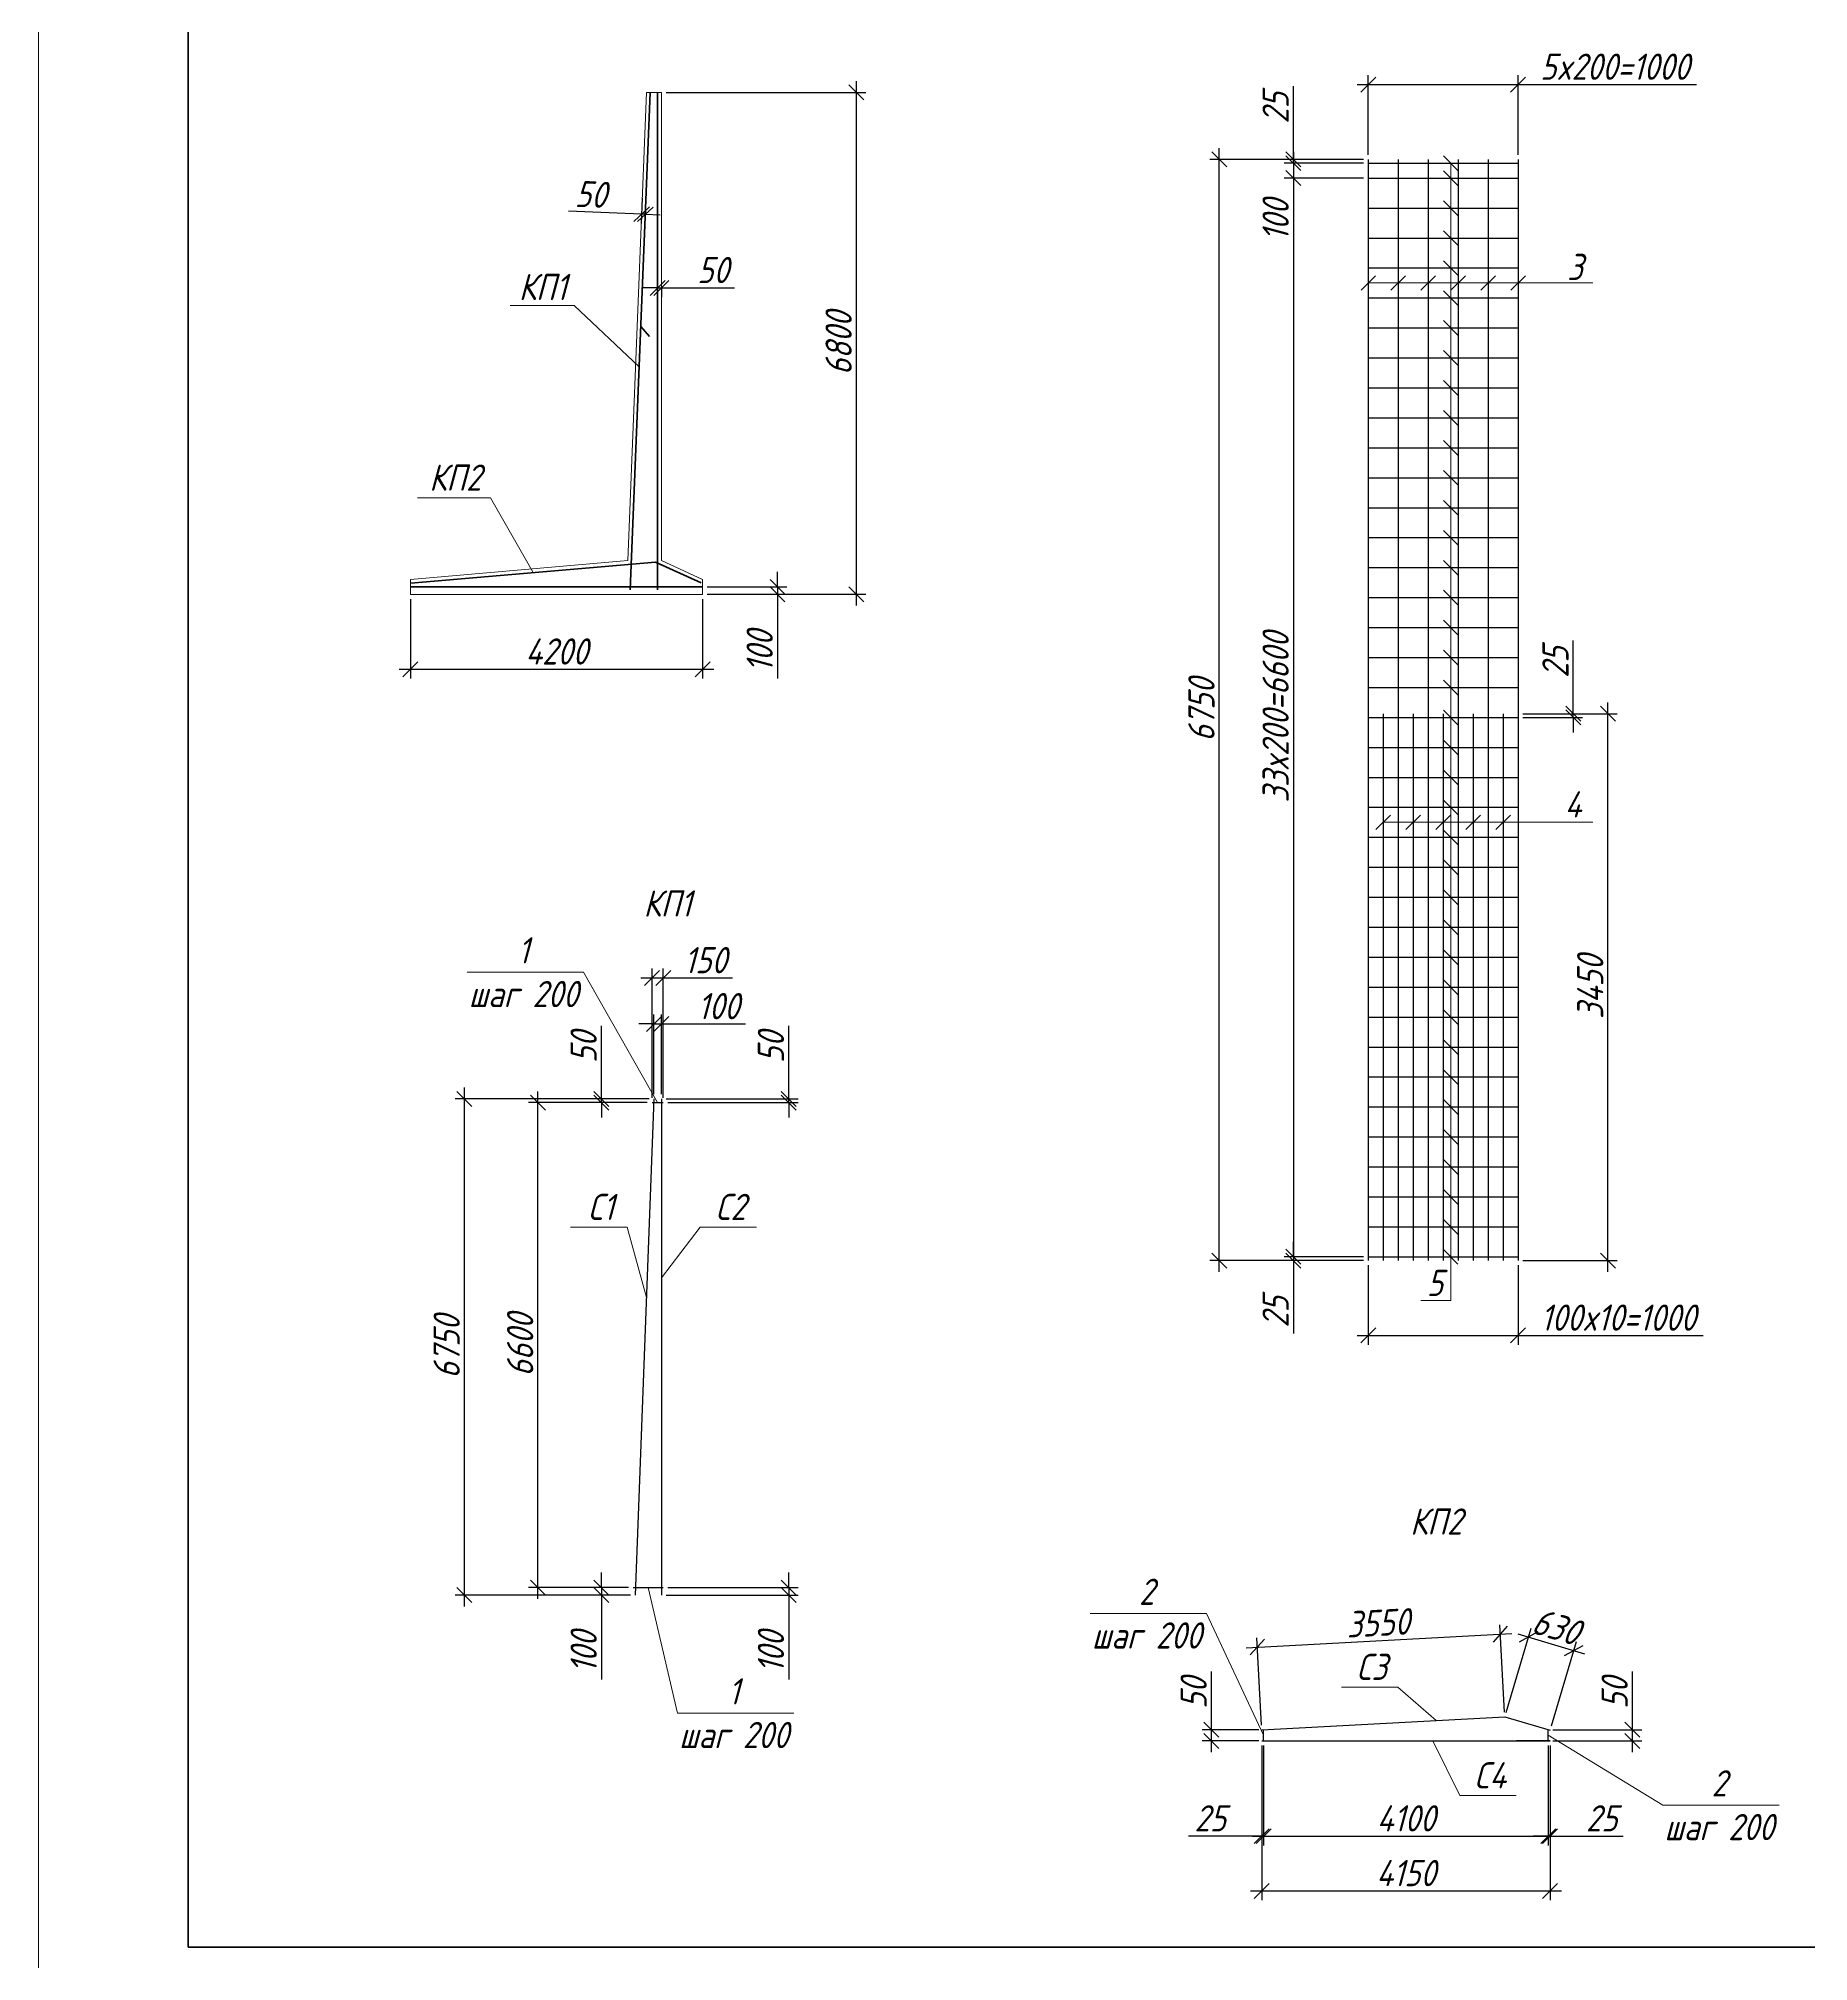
# Model space of a CAD drawing. Header units: millimetres. Extents: x -1004 to 900128, y -352756 to 107728.
# Drawn here: x 610513 to 634145, y 3061 to 28735 of the extents above; entities that cross this region are included whole.
import ezdxf

# ---------------------------------------------------------------- set-up
doc = ezdxf.new("R2010")
doc.units = ezdxf.units.MM
for name, color, linetype, lineweight in [('basic', 95, 'Continuous', 30), ('frame', 173, 'Continuous', 40), ('size', 45, 'Continuous', 20), ('text', 13, 'Continuous', 20), ('thick', 42, 'Continuous', 35), ('thin', 153, 'Continuous', 18)]:
    doc.layers.add(name, color=color, linetype=linetype, lineweight=lineweight)
doc.styles.add('Structures', font='isocpeur.ttf', dxfattribs={"width": 0.85, "oblique": 15})
doc.dimstyles.new('structures 3.5', dxfattribs={"dimtxt": 3.5, "dimasz": 2, "dimexe": 1.25, "dimexo": 0.625, "dimtad": 1, "dimtxsty": 'Structures', "dimblk": 'OBLIQUE', "dimcen": 2.5, "dimdle": 1.5, "dimadec": 0, "dimazin": 0, "dimtfac": 1, "dimtmove": 0, "dimatfit": 3, "dimfxl": 1, "dimarcsym": 0})
doc.dimstyles.new('structures 3.5 50', dxfattribs={"dimtxt": 3.5, "dimasz": 2, "dimexe": 1.25, "dimexo": 0.625, "dimtad": 1, "dimlfac": 0.5, "dimtxsty": 'Structures', "dimblk": 'OBLIQUE', "dimcen": 2.5, "dimdle": 1.5, "dimadec": 0, "dimazin": 0, "dimtfac": 1, "dimtmove": 0, "dimatfit": 3, "dimfxl": 1, "dimarcsym": 0})

# ---------------------------------------------------------------- blocks, each defined once
blk = doc.blocks.new('_Oblique')
at = {"color": 0, "linetype": 'ByBlock', "lineweight": -2}
blk.add_line((-0.5, -0.5), (0.5, 0.5), dxfattribs=at)
blk = doc.blocks.new('*D1220')
at = {"layer": 'Defpoints', "color": 0, "transparency": 16777216}
for p in [(615480, 21314), (619380, 21314), (619380, 20314)]:
    blk.add_point(p, dxfattribs=at)
at = {"layer": 'size', "color": 0, "lineweight": -2, "transparency": 16777216}
for p, q in [((615480, 21251), (615480, 20189)), ((619380, 21251), (619380, 20189)), ((615330, 20314), (619530, 20314))]:
    blk.add_line(p, q, dxfattribs=at)
at = {"layer": 'size', "color": 0, "lineweight": -2, "transparency": 16777216, "xscale": 200, "yscale": 200, "zscale": 200, "rotation": 180}
blk.add_blockref('_Oblique', (615480, 20314), dxfattribs=at)
at = {"layer": 'size', "color": 0, "lineweight": -2, "transparency": 16777216, "xscale": 200, "yscale": 200, "zscale": 200}
blk.add_blockref('_Oblique', (619380, 20314), dxfattribs=at)
at = {"layer": 'size', "color": 0, "transparency": 16777216, "insert": (617430, 20551), "char_height": 350, "attachment_point": 5, "style": 'Structures'}
blk.add_mtext('4200', dxfattribs=at)
blk = doc.blocks.new('*D1221')
at = {"layer": 'Defpoints', "color": 0, "transparency": 16777216}
for p in [(618576, 26666), (618626, 26664), (618565, 26389)]:
    blk.add_point(p, dxfattribs=at)
at = {"layer": 'size', "color": 0, "lineweight": -2, "transparency": 16777216}
for p, q in [((618573, 26603), (618560, 26264)), ((618623, 26601), (618610, 26262)), ((618565, 26389), (617590, 26428)), ((618615, 26387), (618565, 26389)), ((618615, 26387), (618815, 26379))]:
    blk.add_line(p, q, dxfattribs=at)
at = {"layer": 'size', "color": 0, "lineweight": -2, "transparency": 16777216, "xscale": 200, "yscale": 200, "zscale": 200}
for p, rotation in [((618565, 26389), 357.7093899573595), ((618615, 26387), 177.7093899573595)]:
    blk.add_blockref('_Oblique', p, dxfattribs=dict(at, rotation=rotation))
at = {"layer": 'size', "color": 0, "transparency": 16777216, "insert": (617887, 26654), "char_height": 350, "attachment_point": 5, "rotation": 357.7094, "style": 'Structures'}
blk.add_mtext('50', dxfattribs=at)
blk = doc.blocks.new('*D1222')
at = {"layer": 'Defpoints', "color": 0, "transparency": 16777216}
for p in [(619380, 21414), (619380, 21314), (620380, 21314)]:
    blk.add_point(p, dxfattribs=at)
at = {"layer": 'size', "color": 0, "lineweight": -2, "transparency": 16777216}
for p, q in [((620380, 21414), (620380, 21614)), ((619442, 21414), (620505, 21414)), ((619442, 21314), (620505, 21314)), ((620380, 21414), (620380, 21314)), ((620380, 21314), (620380, 20189))]:
    blk.add_line(p, q, dxfattribs=at)
at = {"layer": 'size', "color": 0, "lineweight": -2, "transparency": 16777216, "xscale": 200, "yscale": 200, "zscale": 200}
for p, rotation in [((620380, 21414), 270), ((620380, 21314), 90)]:
    blk.add_blockref('_Oblique', p, dxfattribs=dict(at, rotation=rotation))
at = {"layer": 'size', "color": 0, "transparency": 16777216, "insert": (620142, 20551), "char_height": 350, "attachment_point": 5, "rotation": 90, "style": 'Structures'}
blk.add_mtext('100', dxfattribs=at)
blk = doc.blocks.new('*D1223')
at = {"layer": 'Defpoints', "color": 0, "transparency": 16777216}
for p in [(618830, 28014), (621434, 28014), (619380, 21314)]:
    blk.add_point(p, dxfattribs=at)
at = {"layer": 'size', "color": 0, "lineweight": -2, "transparency": 16777216}
for p, q in [((618892, 28014), (621559, 28014)), ((621434, 21164), (621434, 28164)), ((619442, 21314), (621559, 21314))]:
    blk.add_line(p, q, dxfattribs=at)
at = {"layer": 'size', "color": 0, "lineweight": -2, "transparency": 16777216, "xscale": 200, "yscale": 200, "zscale": 200}
for p, rotation in [((621434, 28014), 90), ((621434, 21314), 270)]:
    blk.add_blockref('_Oblique', p, dxfattribs=dict(at, rotation=rotation))
at = {"layer": 'size', "color": 0, "transparency": 16777216, "insert": (621196, 24664), "char_height": 350, "attachment_point": 5, "rotation": 90, "style": 'Structures'}
blk.add_mtext('6800', dxfattribs=at)
blk = doc.blocks.new('*D1224')
at = {"layer": 'Defpoints', "color": 0, "transparency": 16777216}
for p in [(618780, 25481), (618830, 25481), (618830, 25405)]:
    blk.add_point(p, dxfattribs=at)
at = {"layer": 'size', "color": 0, "lineweight": -2, "transparency": 16777216}
for p, q in [((618780, 25419), (618780, 25280)), ((618830, 25419), (618830, 25280)), ((618780, 25405), (618580, 25405)), ((618780, 25405), (618830, 25405)), ((618830, 25405), (619806, 25405))]:
    blk.add_line(p, q, dxfattribs=at)
at = {"layer": 'size', "color": 0, "lineweight": -2, "transparency": 16777216, "xscale": 200, "yscale": 200, "zscale": 200}
blk.add_blockref('_Oblique', (618780, 25405), dxfattribs=at)
at = {"layer": 'size', "color": 0, "lineweight": -2, "transparency": 16777216, "xscale": 200, "yscale": 200, "zscale": 200, "rotation": 180}
blk.add_blockref('_Oblique', (618830, 25405), dxfattribs=at)
at = {"layer": 'size', "color": 0, "transparency": 16777216, "insert": (619518, 25643), "char_height": 350, "attachment_point": 5, "style": 'Structures'}
blk.add_mtext('50', dxfattribs=at)
blk = doc.blocks.new('*D1225')
at = {"layer": 'Defpoints', "color": 0, "transparency": 16777216}
for p in [(618855, 16193), (618705, 14528), (618855, 14528)]:
    blk.add_point(p, dxfattribs=at)
at = {"layer": 'size', "color": 0, "lineweight": -2, "transparency": 16777216}
for p, q in [((618555, 16193), (618855, 16193)), ((618705, 14591), (618705, 16318)), ((618855, 14591), (618855, 16318)), ((618855, 16193), (619779, 16193))]:
    blk.add_line(p, q, dxfattribs=at)
at = {"layer": 'size', "color": 0, "lineweight": -2, "transparency": 16777216, "xscale": 200, "yscale": 200, "zscale": 200, "rotation": 180}
blk.add_blockref('_Oblique', (618705, 16193), dxfattribs=at)
at = {"layer": 'size', "color": 0, "lineweight": -2, "transparency": 16777216, "xscale": 200, "yscale": 200, "zscale": 200}
blk.add_blockref('_Oblique', (618855, 16193), dxfattribs=at)
at = {"layer": 'size', "color": 0, "transparency": 16777216, "insert": (619417, 16430), "char_height": 350, "attachment_point": 5, "style": 'Structures'}
blk.add_mtext('150', dxfattribs=at)
blk = doc.blocks.new('*D1226')
at = {"layer": 'Defpoints', "color": 0, "transparency": 16777216}
for p in [(618030, 14578), (618705, 14528), (618730, 14578)]:
    blk.add_point(p, dxfattribs=at)
at = {"layer": 'size', "color": 0, "lineweight": -2, "transparency": 16777216}
for p, q in [((618030, 14578), (618030, 15554)), ((618667, 14578), (617905, 14578)), ((618642, 14528), (617905, 14528)), ((618030, 14528), (618030, 14578)), ((618030, 14528), (618030, 14328))]:
    blk.add_line(p, q, dxfattribs=at)
at = {"layer": 'size', "color": 0, "lineweight": -2, "transparency": 16777216, "xscale": 200, "yscale": 200, "zscale": 200}
for p, rotation in [((618030, 14578), 270), ((618030, 14528), 90)]:
    blk.add_blockref('_Oblique', p, dxfattribs=dict(at, rotation=rotation))
at = {"layer": 'size', "color": 0, "transparency": 16777216, "insert": (617792, 15266), "char_height": 350, "attachment_point": 5, "rotation": 90, "style": 'Structures'}
blk.add_mtext('50', dxfattribs=at)
blk = doc.blocks.new('*D1227')
at = {"layer": 'Defpoints', "color": 0, "transparency": 16777216}
for p in [(618830, 14578), (618855, 14528), (620530, 14578)]:
    blk.add_point(p, dxfattribs=at)
at = {"layer": 'size', "color": 0, "lineweight": -2, "transparency": 16777216}
for p, q in [((620530, 14578), (620530, 15554)), ((618892, 14578), (620655, 14578)), ((618917, 14528), (620655, 14528)), ((620530, 14528), (620530, 14578)), ((620530, 14528), (620530, 14328))]:
    blk.add_line(p, q, dxfattribs=at)
at = {"layer": 'size', "color": 0, "lineweight": -2, "transparency": 16777216, "xscale": 200, "yscale": 200, "zscale": 200}
for p, rotation in [((620530, 14578), 270), ((620530, 14528), 90)]:
    blk.add_blockref('_Oblique', p, dxfattribs=dict(at, rotation=rotation))
at = {"layer": 'size', "color": 0, "transparency": 16777216, "insert": (620292, 15266), "char_height": 350, "attachment_point": 5, "rotation": 90, "style": 'Structures'}
blk.add_mtext('50', dxfattribs=at)
blk = doc.blocks.new('*D1228')
at = {"layer": 'Defpoints', "color": 0, "transparency": 16777216}
for p in [(618830, 15578), (618730, 14578), (618830, 14578)]:
    blk.add_point(p, dxfattribs=at)
at = {"layer": 'size', "color": 0, "lineweight": -2, "transparency": 16777216}
for p, q in [((618730, 14641), (618730, 15703)), ((618830, 14641), (618830, 15703)), ((618730, 15578), (618530, 15578)), ((618730, 15578), (618830, 15578)), ((618830, 15578), (619954, 15578))]:
    blk.add_line(p, q, dxfattribs=at)
at = {"layer": 'size', "color": 0, "lineweight": -2, "transparency": 16777216, "xscale": 200, "yscale": 200, "zscale": 200}
blk.add_blockref('_Oblique', (618730, 15578), dxfattribs=at)
at = {"layer": 'size', "color": 0, "lineweight": -2, "transparency": 16777216, "xscale": 200, "yscale": 200, "zscale": 200, "rotation": 180}
blk.add_blockref('_Oblique', (618830, 15578), dxfattribs=at)
at = {"layer": 'size', "color": 0, "transparency": 16777216, "insert": (619592, 15816), "char_height": 350, "attachment_point": 5, "style": 'Structures'}
blk.add_mtext('100', dxfattribs=at)
blk = doc.blocks.new('*D1229')
at = {"layer": 'Defpoints', "color": 0, "transparency": 16777216}
for p in [(618455, 8053), (618030, 7953), (618480, 7953)]:
    blk.add_point(p, dxfattribs=at)
at = {"layer": 'size', "color": 0, "lineweight": -2, "transparency": 16777216}
for p, q in [((618030, 8053), (618030, 8253)), ((618392, 8053), (617905, 8053)), ((618030, 8053), (618030, 7953)), ((618417, 7953), (617905, 7953)), ((618030, 7953), (618030, 6828))]:
    blk.add_line(p, q, dxfattribs=at)
at = {"layer": 'size', "color": 0, "lineweight": -2, "transparency": 16777216, "xscale": 200, "yscale": 200, "zscale": 200}
for p, rotation in [((618030, 8053), 270), ((618030, 7953), 90)]:
    blk.add_blockref('_Oblique', p, dxfattribs=dict(at, rotation=rotation))
at = {"layer": 'size', "color": 0, "transparency": 16777216, "insert": (617792, 7191), "char_height": 350, "attachment_point": 5, "rotation": 90, "style": 'Structures'}
blk.add_mtext('100', dxfattribs=at)
blk = doc.blocks.new('*D1230')
at = {"layer": 'Defpoints', "color": 0, "transparency": 16777216}
for p in [(618855, 8053), (618830, 7953), (620530, 7953)]:
    blk.add_point(p, dxfattribs=at)
at = {"layer": 'size', "color": 0, "lineweight": -2, "transparency": 16777216}
for p, q in [((620530, 8053), (620530, 8253)), ((618917, 8053), (620655, 8053)), ((620530, 8053), (620530, 7953)), ((618892, 7953), (620655, 7953)), ((620530, 7953), (620530, 6828))]:
    blk.add_line(p, q, dxfattribs=at)
at = {"layer": 'size', "color": 0, "lineweight": -2, "transparency": 16777216, "xscale": 200, "yscale": 200, "zscale": 200}
for p, rotation in [((620530, 8053), 270), ((620530, 7953), 90)]:
    blk.add_blockref('_Oblique', p, dxfattribs=dict(at, rotation=rotation))
at = {"layer": 'size', "color": 0, "transparency": 16777216, "insert": (620292, 7191), "char_height": 350, "attachment_point": 5, "rotation": 90, "style": 'Structures'}
blk.add_mtext('100', dxfattribs=at)
blk = doc.blocks.new('*D1231')
at = {"layer": 'Defpoints', "color": 0, "transparency": 16777216}
for p in [(617181, 14528), (618705, 14528), (618455, 8053)]:
    blk.add_point(p, dxfattribs=at)
at = {"layer": 'size', "color": 0, "lineweight": -2, "transparency": 16777216}
for p, q in [((617181, 7903), (617181, 14678)), ((618642, 14528), (617056, 14528)), ((618392, 8053), (617056, 8053))]:
    blk.add_line(p, q, dxfattribs=at)
at = {"layer": 'size', "color": 0, "lineweight": -2, "transparency": 16777216, "xscale": 200, "yscale": 200, "zscale": 200}
for p, rotation in [((617181, 14528), 90), ((617181, 8053), 270)]:
    blk.add_blockref('_Oblique', p, dxfattribs=dict(at, rotation=rotation))
at = {"layer": 'size', "color": 0, "transparency": 16777216, "insert": (616944, 11291), "char_height": 350, "attachment_point": 5, "rotation": 90, "style": 'Structures'}
blk.add_mtext('6600', dxfattribs=at)
blk = doc.blocks.new('*D1232')
at = {"layer": 'Defpoints', "color": 0, "transparency": 16777216}
for p in [(616201, 14578), (618730, 14578), (618480, 7953)]:
    blk.add_point(p, dxfattribs=at)
at = {"layer": 'size', "color": 0, "lineweight": -2, "transparency": 16777216}
for p, q in [((616201, 7803), (616201, 14728)), ((618667, 14578), (616076, 14578)), ((618417, 7953), (616076, 7953))]:
    blk.add_line(p, q, dxfattribs=at)
at = {"layer": 'size', "color": 0, "lineweight": -2, "transparency": 16777216, "xscale": 200, "yscale": 200, "zscale": 200}
for p, rotation in [((616201, 14578), 90), ((616201, 7953), 270)]:
    blk.add_blockref('_Oblique', p, dxfattribs=dict(at, rotation=rotation))
at = {"layer": 'size', "color": 0, "transparency": 16777216, "insert": (615963, 11266), "char_height": 350, "attachment_point": 5, "rotation": 90, "style": 'Structures'}
blk.add_mtext('6750', dxfattribs=at)
blk = doc.blocks.new('*D1233')
at = {"layer": 'Defpoints', "color": 0, "transparency": 16777216}
for p in [(630032, 7432), (630091, 6329), (626846, 6155)]:
    blk.add_point(p, dxfattribs=at)
at = {"layer": 'size', "color": 0, "lineweight": -2, "transparency": 16777216}
for p, q in [((630088, 6391), (630025, 7557)), ((626637, 7251), (630182, 7440)), ((626842, 6217), (626780, 7383))]:
    blk.add_line(p, q, dxfattribs=at)
at = {"layer": 'size', "color": 0, "lineweight": -2, "transparency": 16777216, "xscale": 200, "yscale": 200, "zscale": 200}
for p, rotation in [((630032, 7432), 3.060367913369978), ((626787, 7259), 183.06036791337)]:
    blk.add_blockref('_Oblique', p, dxfattribs=dict(at, rotation=rotation))
at = {"layer": 'size', "color": 0, "transparency": 16777216, "insert": (628397, 7582), "char_height": 350, "attachment_point": 5, "rotation": 3.0604, "style": 'Structures'}
blk.add_mtext('3550', dxfattribs=at)
blk = doc.blocks.new('*D1234')
at = {"layer": 'Defpoints', "color": 0, "transparency": 16777216}
for p in [(631012, 7214), (630091, 6329), (630695, 6149)]:
    blk.add_point(p, dxfattribs=at)
at = {"layer": 'size', "color": 0, "lineweight": -2, "transparency": 16777216}
for p, q in [((630109, 6388), (630444, 7513)), ((630264, 7436), (631156, 7171)), ((630713, 6209), (631047, 7334))]:
    blk.add_line(p, q, dxfattribs=at)
at = {"layer": 'size', "color": 0, "lineweight": -2, "transparency": 16777216, "xscale": 200, "yscale": 200, "zscale": 200}
for p, rotation in [((630408, 7394), 163.4311708204011), ((631012, 7214), 343.4311708204011)]:
    blk.add_blockref('_Oblique', p, dxfattribs=dict(at, rotation=rotation))
at = {"layer": 'size', "color": 0, "transparency": 16777216, "insert": (630778, 7531), "char_height": 350, "attachment_point": 5, "rotation": 343.4312, "style": 'Structures'}
blk.add_mtext('630', dxfattribs=at)
blk = doc.blocks.new('*D1235')
at = {"layer": 'Defpoints', "color": 0, "transparency": 16777216}
for p in [(626870, 6006), (630670, 6006), (630670, 4735)]:
    blk.add_point(p, dxfattribs=at)
at = {"layer": 'size', "color": 0, "lineweight": -2, "transparency": 16777216}
for p, q in [((626870, 5944), (626870, 4610)), ((630670, 5944), (630670, 4610)), ((626720, 4735), (630820, 4735))]:
    blk.add_line(p, q, dxfattribs=at)
at = {"layer": 'size', "color": 0, "lineweight": -2, "transparency": 16777216, "xscale": 200, "yscale": 200, "zscale": 200, "rotation": 180}
blk.add_blockref('_Oblique', (626870, 4735), dxfattribs=at)
at = {"layer": 'size', "color": 0, "lineweight": -2, "transparency": 16777216, "xscale": 200, "yscale": 200, "zscale": 200}
blk.add_blockref('_Oblique', (630670, 4735), dxfattribs=at)
at = {"layer": 'size', "color": 0, "transparency": 16777216, "insert": (628770, 4973), "char_height": 350, "attachment_point": 5, "style": 'Structures'}
blk.add_mtext('4100', dxfattribs=at)
blk = doc.blocks.new('*D1236')
at = {"layer": 'Defpoints', "color": 0, "transparency": 16777216}
for p in [(630670, 6006), (630695, 6006), (630695, 4735)]:
    blk.add_point(p, dxfattribs=at)
at = {"layer": 'size', "color": 0, "lineweight": -2, "transparency": 16777216}
for p, q in [((630670, 5944), (630670, 4610)), ((630695, 5944), (630695, 4610)), ((630670, 4735), (630470, 4735)), ((630670, 4735), (630695, 4735)), ((630695, 4735), (631671, 4735))]:
    blk.add_line(p, q, dxfattribs=at)
at = {"layer": 'size', "color": 0, "lineweight": -2, "transparency": 16777216, "xscale": 200, "yscale": 200, "zscale": 200}
blk.add_blockref('_Oblique', (630670, 4735), dxfattribs=at)
at = {"layer": 'size', "color": 0, "lineweight": -2, "transparency": 16777216, "xscale": 200, "yscale": 200, "zscale": 200, "rotation": 180}
blk.add_blockref('_Oblique', (630695, 4735), dxfattribs=at)
at = {"layer": 'size', "color": 0, "transparency": 16777216, "insert": (631383, 4973), "char_height": 350, "attachment_point": 5, "style": 'Structures'}
blk.add_mtext('25', dxfattribs=at)
blk = doc.blocks.new('*D1237')
at = {"layer": 'Defpoints', "color": 0, "transparency": 16777216}
for p in [(626845, 6006), (626870, 6006), (626845, 4735)]:
    blk.add_point(p, dxfattribs=at)
at = {"layer": 'size', "color": 0, "lineweight": -2, "transparency": 16777216}
for p, q in [((626845, 5944), (626845, 4610)), ((626870, 5944), (626870, 4610)), ((626845, 4735), (625869, 4735)), ((626870, 4735), (626845, 4735)), ((626870, 4735), (627070, 4735))]:
    blk.add_line(p, q, dxfattribs=at)
at = {"layer": 'size', "color": 0, "lineweight": -2, "transparency": 16777216, "xscale": 200, "yscale": 200, "zscale": 200}
blk.add_blockref('_Oblique', (626845, 4735), dxfattribs=at)
at = {"layer": 'size', "color": 0, "lineweight": -2, "transparency": 16777216, "xscale": 200, "yscale": 200, "zscale": 200, "rotation": 180}
blk.add_blockref('_Oblique', (626870, 4735), dxfattribs=at)
at = {"layer": 'size', "color": 0, "transparency": 16777216, "insert": (626157, 4973), "char_height": 350, "attachment_point": 5, "style": 'Structures'}
blk.add_mtext('25', dxfattribs=at)
blk = doc.blocks.new('*D1238')
at = {"layer": 'Defpoints', "color": 0, "transparency": 16777216}
for p in [(626845, 6006), (630695, 6006), (630695, 4004)]:
    blk.add_point(p, dxfattribs=at)
at = {"layer": 'size', "color": 0, "lineweight": -2, "transparency": 16777216}
for p, q in [((626845, 5944), (626845, 3879)), ((630695, 5944), (630695, 3879)), ((626695, 4004), (630845, 4004))]:
    blk.add_line(p, q, dxfattribs=at)
at = {"layer": 'size', "color": 0, "lineweight": -2, "transparency": 16777216, "xscale": 200, "yscale": 200, "zscale": 200, "rotation": 180}
blk.add_blockref('_Oblique', (626845, 4004), dxfattribs=at)
at = {"layer": 'size', "color": 0, "lineweight": -2, "transparency": 16777216, "xscale": 200, "yscale": 200, "zscale": 200}
blk.add_blockref('_Oblique', (630695, 4004), dxfattribs=at)
at = {"layer": 'size', "color": 0, "transparency": 16777216, "insert": (628770, 4242), "char_height": 350, "attachment_point": 5, "style": 'Structures'}
blk.add_mtext('4150', dxfattribs=at)
blk = doc.blocks.new('*D1239')
at = {"layer": 'Defpoints', "color": 0, "transparency": 16777216}
for p in [(626173, 6156), (626870, 6156), (626870, 6006)]:
    blk.add_point(p, dxfattribs=at)
at = {"layer": 'size', "color": 0, "lineweight": -2, "transparency": 16777216}
for p, q in [((626173, 6156), (626173, 6932)), ((626807, 6156), (626048, 6156)), ((626807, 6006), (626048, 6006)), ((626173, 5856), (626173, 6156))]:
    blk.add_line(p, q, dxfattribs=at)
at = {"layer": 'size', "color": 0, "lineweight": -2, "transparency": 16777216, "xscale": 200, "yscale": 200, "zscale": 200}
for p, rotation in [((626173, 6156), 90), ((626173, 6006), 270)]:
    blk.add_blockref('_Oblique', p, dxfattribs=dict(at, rotation=rotation))
at = {"layer": 'size', "color": 0, "transparency": 16777216, "insert": (625936, 6644), "char_height": 350, "attachment_point": 5, "rotation": 90, "style": 'Structures'}
blk.add_mtext('50', dxfattribs=at)
blk = doc.blocks.new('*D1240')
at = {"layer": 'Defpoints', "color": 0, "transparency": 16777216}
for p in [(630670, 6156), (630670, 6006), (631794, 6156)]:
    blk.add_point(p, dxfattribs=at)
at = {"layer": 'size', "color": 0, "lineweight": -2, "transparency": 16777216}
for p, q in [((631794, 6156), (631794, 6932)), ((630732, 6156), (631919, 6156)), ((630732, 6006), (631919, 6006)), ((631794, 5856), (631794, 6156))]:
    blk.add_line(p, q, dxfattribs=at)
at = {"layer": 'size', "color": 0, "lineweight": -2, "transparency": 16777216, "xscale": 200, "yscale": 200, "zscale": 200}
for p, rotation in [((631794, 6156), 90), ((631794, 6006), 270)]:
    blk.add_blockref('_Oblique', p, dxfattribs=dict(at, rotation=rotation))
at = {"layer": 'size', "color": 0, "transparency": 16777216, "insert": (631556, 6644), "char_height": 350, "attachment_point": 5, "rotation": 90, "style": 'Structures'}
blk.add_mtext('50', dxfattribs=at)
blk = doc.blocks.new('*D1259')
at = {"layer": 'Defpoints', "color": 0, "transparency": 16777216}
for p in [(628267, 26870), (627267, 12470), (628267, 12470)]:
    blk.add_point(p, dxfattribs=at)
at = {"layer": 'size', "color": 0, "lineweight": -2, "transparency": 16777216}
for p, q in [((627267, 27020), (627267, 12320)), ((628205, 26870), (627142, 26870)), ((628205, 12470), (627142, 12470))]:
    blk.add_line(p, q, dxfattribs=at)
at = {"layer": 'size', "color": 0, "lineweight": -2, "transparency": 16777216, "xscale": 200, "yscale": 200, "zscale": 200}
for p, rotation in [((627267, 26870), 90), ((627267, 12470), 270)]:
    blk.add_blockref('_Oblique', p, dxfattribs=dict(at, rotation=rotation))
at = {"layer": 'size', "color": 0, "transparency": 16777216, "insert": (627030, 19670), "char_height": 350, "attachment_point": 5, "rotation": 90, "style": 'Structures'}
blk.add_mtext('33x200=6600', dxfattribs=at)
blk = doc.blocks.new('*D1260')
at = {"layer": 'Defpoints', "color": 0, "transparency": 16777216}
for p in [(627267, 27120), (628267, 27120), (628267, 27070)]:
    blk.add_point(p, dxfattribs=at)
at = {"layer": 'size', "color": 0, "lineweight": -2, "transparency": 16777216}
for p, q in [((627267, 27120), (627267, 28096)), ((628205, 27120), (627142, 27120)), ((628205, 27070), (627142, 27070)), ((627267, 27070), (627267, 27120)), ((627267, 27070), (627267, 26870))]:
    blk.add_line(p, q, dxfattribs=at)
at = {"layer": 'size', "color": 0, "lineweight": -2, "transparency": 16777216, "xscale": 200, "yscale": 200, "zscale": 200}
for p, rotation in [((627267, 27120), 270), ((627267, 27070), 90)]:
    blk.add_blockref('_Oblique', p, dxfattribs=dict(at, rotation=rotation))
at = {"layer": 'size', "color": 0, "transparency": 16777216, "insert": (627030, 27808), "char_height": 350, "attachment_point": 5, "rotation": 90, "style": 'Structures'}
blk.add_mtext('25', dxfattribs=at)
blk = doc.blocks.new('*D1261')
at = {"layer": 'Defpoints', "color": 0, "transparency": 16777216}
for p in [(627267, 12420), (628267, 12470), (628267, 12420)]:
    blk.add_point(p, dxfattribs=at)
at = {"layer": 'size', "color": 0, "lineweight": -2, "transparency": 16777216}
for p, q in [((627267, 12470), (627267, 12670)), ((628205, 12470), (627142, 12470)), ((628205, 12420), (627142, 12420)), ((627267, 12470), (627267, 12420)), ((627267, 12420), (627267, 11445))]:
    blk.add_line(p, q, dxfattribs=at)
at = {"layer": 'size', "color": 0, "lineweight": -2, "transparency": 16777216, "xscale": 200, "yscale": 200, "zscale": 200}
for p, rotation in [((627267, 12470), 270), ((627267, 12420), 90)]:
    blk.add_blockref('_Oblique', p, dxfattribs=dict(at, rotation=rotation))
at = {"layer": 'size', "color": 0, "transparency": 16777216, "insert": (627030, 11733), "char_height": 350, "attachment_point": 5, "rotation": 90, "style": 'Structures'}
blk.add_mtext('25', dxfattribs=at)
blk = doc.blocks.new('*D1262')
at = {"layer": 'Defpoints', "color": 0, "transparency": 16777216}
for p in [(626277, 27120), (628267, 27120), (628267, 12420)]:
    blk.add_point(p, dxfattribs=at)
at = {"layer": 'size', "color": 0, "lineweight": -2, "transparency": 16777216}
for p, q in [((626277, 12270), (626277, 27270)), ((628205, 27120), (626152, 27120)), ((628205, 12420), (626152, 12420))]:
    blk.add_line(p, q, dxfattribs=at)
at = {"layer": 'size', "color": 0, "lineweight": -2, "transparency": 16777216, "xscale": 200, "yscale": 200, "zscale": 200}
for p, rotation in [((626277, 27120), 90), ((626277, 12420), 270)]:
    blk.add_blockref('_Oblique', p, dxfattribs=dict(at, rotation=rotation))
at = {"layer": 'size', "color": 0, "transparency": 16777216, "insert": (626040, 19770), "char_height": 350, "attachment_point": 5, "rotation": 90, "style": 'Structures'}
blk.add_mtext('6750', dxfattribs=at)
blk = doc.blocks.new('*D1263')
at = {"layer": 'Defpoints', "color": 0, "transparency": 16777216}
for p in [(630267, 19720), (631467, 19720), (630267, 12420)]:
    blk.add_point(p, dxfattribs=at)
at = {"layer": 'size', "color": 0, "lineweight": -2, "transparency": 16777216}
for p, q in [((631467, 12270), (631467, 19870)), ((630330, 19720), (631592, 19720)), ((630330, 12420), (631592, 12420))]:
    blk.add_line(p, q, dxfattribs=at)
at = {"layer": 'size', "color": 0, "lineweight": -2, "transparency": 16777216, "xscale": 200, "yscale": 200, "zscale": 200}
for p, rotation in [((631467, 19720), 90), ((631467, 12420), 270)]:
    blk.add_blockref('_Oblique', p, dxfattribs=dict(at, rotation=rotation))
at = {"layer": 'size', "color": 0, "transparency": 16777216, "insert": (631230, 16070), "char_height": 350, "attachment_point": 5, "rotation": 90, "style": 'Structures'}
blk.add_mtext('3450', dxfattribs=at)
blk = doc.blocks.new('*D1264')
at = {"layer": 'Defpoints', "color": 0, "transparency": 16777216}
for p in [(630267, 19720), (630267, 19670), (631004, 19720)]:
    blk.add_point(p, dxfattribs=at)
at = {"layer": 'size', "color": 0, "lineweight": -2, "transparency": 16777216}
for p, q in [((631004, 19720), (631004, 20696)), ((630330, 19720), (631129, 19720)), ((630330, 19670), (631129, 19670)), ((631004, 19670), (631004, 19720)), ((631004, 19670), (631004, 19470))]:
    blk.add_line(p, q, dxfattribs=at)
at = {"layer": 'size', "color": 0, "lineweight": -2, "transparency": 16777216, "xscale": 200, "yscale": 200, "zscale": 200}
for p, rotation in [((631004, 19720), 270), ((631004, 19670), 90)]:
    blk.add_blockref('_Oblique', p, dxfattribs=dict(at, rotation=rotation))
at = {"layer": 'size', "color": 0, "transparency": 16777216, "insert": (630766, 20408), "char_height": 350, "attachment_point": 5, "rotation": 90, "style": 'Structures'}
blk.add_mtext('25', dxfattribs=at)
blk = doc.blocks.new('*D1265')
at = {"layer": 'Defpoints', "color": 0, "transparency": 16777216}
for p in [(630267, 28120), (628267, 27120), (630267, 27120)]:
    blk.add_point(p, dxfattribs=at)
at = {"layer": 'size', "color": 0, "lineweight": -2, "transparency": 16777216}
for p, q in [((628267, 27183), (628267, 28245)), ((630267, 27183), (630267, 28245)), ((628117, 28120), (630267, 28120)), ((630267, 28120), (632650, 28120))]:
    blk.add_line(p, q, dxfattribs=at)
at = {"layer": 'size', "color": 0, "lineweight": -2, "transparency": 16777216, "xscale": 200, "yscale": 200, "zscale": 200, "rotation": 180}
blk.add_blockref('_Oblique', (628267, 28120), dxfattribs=at)
at = {"layer": 'size', "color": 0, "lineweight": -2, "transparency": 16777216, "xscale": 200, "yscale": 200, "zscale": 200}
blk.add_blockref('_Oblique', (630267, 28120), dxfattribs=at)
at = {"layer": 'size', "color": 0, "transparency": 16777216, "insert": (631558, 28358), "char_height": 350, "attachment_point": 5, "style": 'Structures'}
blk.add_mtext('5x200=1000', dxfattribs=at)
blk = doc.blocks.new('*D1266')
at = {"layer": 'Defpoints', "color": 0, "transparency": 16777216}
for p in [(628267, 12420), (630267, 12420), (630267, 11420)]:
    blk.add_point(p, dxfattribs=at)
at = {"layer": 'size', "color": 0, "lineweight": -2, "transparency": 16777216}
for p, q in [((628267, 12358), (628267, 11295)), ((630267, 12358), (630267, 11295)), ((628117, 11420), (630267, 11420)), ((630267, 11420), (632739, 11420))]:
    blk.add_line(p, q, dxfattribs=at)
at = {"layer": 'size', "color": 0, "lineweight": -2, "transparency": 16777216, "xscale": 200, "yscale": 200, "zscale": 200, "rotation": 180}
blk.add_blockref('_Oblique', (628267, 11420), dxfattribs=at)
at = {"layer": 'size', "color": 0, "lineweight": -2, "transparency": 16777216, "xscale": 200, "yscale": 200, "zscale": 200}
blk.add_blockref('_Oblique', (630267, 11420), dxfattribs=at)
at = {"layer": 'size', "color": 0, "transparency": 16777216, "insert": (631603, 11658), "char_height": 350, "attachment_point": 5, "style": 'Structures'}
blk.add_mtext('100x10=1000', dxfattribs=at)
blk = doc.blocks.new('*U1257')
at = {"layer": 'thin'}
blk.add_line((97, -97), (-97, 97), dxfattribs=at)
blk = doc.blocks.new('*U1258')
at = {"layer": 'size', "color": 0, "linetype": 'ByBlock', "lineweight": -2, "transparency": 16777216}
for p in [(0, 14400), (0, 14000), (0, 13600), (0, 13200), (0, 12800), (0, 12400), (0, 12000), (0, 11600), (0, 11200), (0, 10800), (0, 10400), (0, 10000), (0, 9600), (0, 9200), (0, 8800), (0, 8400), (0, 8000), (0, 7600), (0, 7200), (0, 6800), (0, 6400), (0, 6000), (0, 5600), (0, 5200), (0, 4800), (0, 4400), (0, 4000), (0, 3600), (0, 3200), (0, 2800), (0, 2400), (0, 2000), (0, 1600), (0, 1200), (0, 800), (0, 400), (0, 0)]:
    blk.add_blockref('*U1257', p, dxfattribs=at)
blk = doc.blocks.new('*D1267')
at = {"layer": 'Defpoints', "color": 0, "transparency": 16777216}
for p in [(628267, 27070), (627267, 26870), (628267, 26870)]:
    blk.add_point(p, dxfattribs=at)
at = {"layer": 'size', "color": 0, "lineweight": -2, "transparency": 16777216}
for p, q in [((627267, 27220), (627267, 26870)), ((628205, 27070), (627142, 27070)), ((628205, 26870), (627142, 26870)), ((627267, 26870), (627267, 25946))]:
    blk.add_line(p, q, dxfattribs=at)
at = {"layer": 'size', "color": 0, "lineweight": -2, "transparency": 16777216, "xscale": 200, "yscale": 200, "zscale": 200}
for p, rotation in [((627267, 27070), 90), ((627267, 26870), 270)]:
    blk.add_blockref('_Oblique', p, dxfattribs=dict(at, rotation=rotation))
at = {"layer": 'size', "color": 0, "transparency": 16777216, "insert": (627030, 26308), "char_height": 350, "attachment_point": 5, "rotation": 90, "style": 'Structures'}
blk.add_mtext('100', dxfattribs=at)

msp = doc.modelspace()

# ---------------------------------------------------------------- linework, layer by layer
at = {"layer": 'basic'}
for p, q in [((628267.261, 27120.484), (628267.261, 12420.484)), ((628267.261, 27070.484), (630267.261, 27070.484)), ((628667.261, 27120.484), (628667.261, 12420.484)), ((629067.261, 27120.484), (629067.261, 12420.484)), ((629467.261, 27120.484), (629467.261, 12420.484)), ((629867.261, 27120.484), (629867.261, 12420.484)), ((630267.261, 27120.484), (630267.261, 12420.484)), ((628267.261, 26870.484), (630267.261, 26870.484)), ((628267.261, 26470.484), (630267.261, 26470.484)), ((628267.261, 26070.484), (630267.261, 26070.484)), ((628267.261, 25670.484), (630267.261, 25670.484)), ((628267.261, 25270.484), (630267.261, 25270.484)), ((628267.261, 24870.484), (630267.261, 24870.484)), ((628267.261, 24470.484), (630267.261, 24470.484)), ((628267.261, 24070.484), (630267.261, 24070.484)), ((628267.261, 23670.484), (630267.261, 23670.484)), ((628267.261, 23270.484), (630267.261, 23270.484)), ((628267.261, 22870.484), (630267.261, 22870.484)), ((628267.261, 22470.484), (630267.261, 22470.484)), ((628267.261, 22070.484), (630267.261, 22070.484)), ((628267.261, 21670.484), (630267.261, 21670.484)), ((628267.261, 21270.484), (630267.261, 21270.484)), ((628267.261, 20870.484), (630267.261, 20870.484)), ((628267.261, 20470.484), (630267.261, 20470.484)), ((628267.261, 20070.484), (630267.261, 20070.484)), ((628267.261, 19670.484), (630267.261, 19670.484)), ((628467.261, 19720.484), (628467.261, 12420.484)), ((628867.261, 19720.484), (628867.261, 12420.484)), ((629267.261, 19720.484), (629267.261, 12420.484)), ((629667.261, 19720.484), (629667.261, 12420.484)), ((630067.261, 19720.484), (630067.261, 12420.484)), ((628267.261, 19270.484), (630267.261, 19270.484)), ((628267.261, 18870.484), (630267.261, 18870.484)), ((628267.261, 18470.484), (630267.261, 18470.484)), ((628267.261, 18070.484), (630267.261, 18070.484)), ((628267.261, 17670.484), (630267.261, 17670.484)), ((628267.261, 17270.484), (630267.261, 17270.484)), ((628267.261, 16870.484), (630267.261, 16870.484)), ((628267.261, 16470.484), (630267.261, 16470.484)), ((628267.261, 16070.484), (630267.261, 16070.484)), ((628267.261, 15670.484), (630267.261, 15670.484)), ((628267.261, 15270.484), (630267.261, 15270.484)), ((628267.261, 14870.484), (630267.261, 14870.484)), ((618729.895, 14578.021), (618479.895, 7953.021)), ((618704.895, 14528.021), (618854.895, 14528.021)), ((618829.895, 14578.021), (618829.895, 7953.021)), ((628267.261, 14470.484), (630267.261, 14470.484)), ((628267.261, 14070.484), (630267.261, 14070.484)), ((628267.261, 13670.484), (630267.261, 13670.484)), ((628267.261, 13270.484), (630267.261, 13270.484)), ((628267.261, 12870.484), (630267.261, 12870.484)), ((628267.261, 12470.484), (630267.261, 12470.484)), ((618454.895, 8053.021), (618854.895, 8053.021)), ((626845.619, 6155.011), (630090.984, 6328.523)), ((630090.984, 6328.523), (630694.825, 6148.868)), ((626844.825, 6006.306), (630694.825, 6006.306)), ((626869.825, 6006.306), (626869.825, 6156.306)), ((630694.825, 6006.306), (630244.825, 6006.306)), ((630669.825, 6006.306), (630669.825, 6156.306))]:
    msp.add_line(p, q, dxfattribs=at)
at = {"layer": 'frame'}
for p, q in [((612513.243, 3252.49), (612513.243, 44252.49)), ((669413.243, 3252.49), (612513.243, 3252.49))]:
    msp.add_line(p, q, dxfattribs=at)
at = {"layer": 'thick'}
for p, q in [((618679.855, 28011.762), (618414.356, 21374.282)), ((618779.895, 28013.761), (618779.895, 21374.282)), ((618554.935, 24888.761), (618669.433, 24756.85)), ((615484.189, 21463.946), (618749.395, 21745.429)), ((619359.205, 21468.242), (618749.395, 21745.429)), ((615479.895, 21413.761), (619379.895, 21413.761))]:
    msp.add_line(p, q, dxfattribs=at)
at = {"layer": 'thin'}
for p, q in [((610513.243, 2752.49), (610513.243, 44752.49)), ((618629.895, 28013.761), (618379.895, 21763.761)), ((618829.895, 28013.761), (618629.895, 28013.761)), ((618829.895, 28013.761), (618829.895, 21763.761)), ((629464.488, 26973.257), (629270.034, 27167.711)), ((629367.261, 27070.484), (629367.261, 11886.929)), ((628170.034, 25373.257), (628364.488, 25567.711)), ((628267.261, 25470.484), (631267.261, 25470.484)), ((628570.034, 25373.257), (628764.488, 25567.711)), ((628970.034, 25373.257), (629164.488, 25567.711)), ((629370.034, 25373.257), (629564.488, 25567.711)), ((629770.034, 25373.257), (629964.488, 25567.711)), ((630170.034, 25373.257), (630364.488, 25567.711)), ((616810.348, 25171.709), (617664.913, 25171.709)), ((617664.913, 25171.709), (618533.471, 24352.166)), ((615574.488, 22602.094), (616549.612, 22602.094)), ((616549.612, 22602.094), (617116.792, 21604.687)), ((615479.895, 21513.761), (618379.895, 21763.761)), ((619379.895, 21513.761), (618829.895, 21763.761)), ((615479.895, 21513.761), (615479.895, 21313.761)), ((615479.895, 21313.761), (619379.895, 21313.761)), ((619379.895, 21313.761), (619379.895, 21513.761)), ((628370.034, 18173.257), (628564.488, 18367.711)), ((628467.261, 18270.484), (631267.261, 18270.484)), ((628770.034, 18173.257), (628964.488, 18367.711)), ((629170.034, 18173.257), (629364.488, 18367.711)), ((629570.034, 18173.257), (629764.488, 18367.711)), ((629970.034, 18173.257), (630164.488, 18367.711)), ((616234.634, 16269.131), (617789.402, 16269.131)), ((617789.402, 16269.131), (618779.895, 14528.021)), ((617618.057, 12866.349), (618371.093, 12866.349)), ((618371.093, 12866.349), (618629.806, 11925.664)), ((619348.266, 12866.349), (618829.895, 12189.757)), ((619348.266, 12866.349), (620101.302, 12866.349)), ((629367.261, 11886.929), (628967.261, 11886.929)), ((619043.845, 6377.087), (618654.895, 8053.021)), ((624554.585, 7706.227), (626109.353, 7706.227)), ((626109.353, 7706.227), (626869.825, 6081.306)), ((627908.494, 6725.926), (628661.53, 6725.926)), ((628661.53, 6725.926), (629172.893, 6279.438)), ((619043.845, 6377.087), (620598.613, 6377.087)), ((629488.047, 5277.983), (629129.818, 6006.306)), ((632198.453, 5148.231), (630669.825, 6081.306)), ((629488.047, 5277.983), (630241.083, 5277.983)), ((632198.453, 5148.231), (633753.221, 5148.231))]:
    msp.add_line(p, q, dxfattribs=at)

# ---------------------------------------------------------------- block references
at = {"layer": 'size'}
msp.add_blockref('*U1258', (629367.261, 12470.484), dxfattribs=at)

# ---------------------------------------------------------------- texts
at = {"layer": 'text', "char_height": 350, "attachment_point": 5, "style": 'Structures'}
for s, insert, width in [('3', (631026.735, 25684.576), 793.67855), ('КП1', (617246.02, 25416.747), 793.67855), ('КП2', (616076.971, 22871.521), 793.67855), ('4', (630999.107, 18509.805), 793.67855), ('КП1', (618910.978, 17186.226), 793.67855), ('1\\Pшаг 200', (616987.67, 16269.131), 2180.48095), ('С1', (618023.433, 13135.776), 793.67855), ('С2', (619753.642, 13135.776), 793.67855), ('5', (629155.786, 12120.692), 350), ('КП2', (629172.893, 8935.118), 793.67855), ('2\\Pшаг 200', (625307.621, 7706.227), 2180.48095), ('С3', (628313.87, 6995.353), 793.67855), ('1\\Pшаг 200', (619796.881, 6377.087), 2180.48095), ('С4', (629893.423, 5547.409), 793.67855), ('2\\Pшаг 200', (632951.489, 5148.231), 2180.48095)]:
    msp.add_mtext(s, dxfattribs=dict(at, insert=insert, width=width))

# ---------------------------------------------------------------- dimensions: what is measured, and where the dimension line sits
at = {"layer": 'size'}
for base, p1, p2, text, dimstyle, picture, middle in [((630267.261, 28120.484), (628267.261, 27120.484), (630267.261, 27120.484), '5x200=<>', 'structures 3.5 50', '*D1265', (631558.402, 28357.984)), ((619379.895, 20313.761), (615479.895, 21313.761), (619379.895, 21313.761), '4200', 'structures 3.5', '*D1220', (617429.895, 20551.261)), ((630267.261, 11420.484), (628267.261, 12420.484), (630267.261, 12420.484), '100x10=<>', 'structures 3.5 50', '*D1266', (631603.027, 11657.984)), ((630694.825, 4004.397), (626844.825, 6006.306), (630694.825, 6006.306), '4150', 'structures 3.5', '*D1238', (628769.825, 4241.897)), ((630669.825, 4735.224), (626869.825, 6006.306), (630669.825, 6006.306), '4100', 'structures 3.5', '*D1235', (628769.825, 4972.724))]:
    dim = msp.add_linear_dim(base=base, p1=p1, p2=p2, text=text, dimstyle=dimstyle, dxfattribs=at)
    dim.commit()
    dim.dimension.update_dxf_attribs({"geometry": picture, "text_midpoint": middle})
for base, p1, p2, text, dimstyle, picture, middle in [((621433.969, 28013.761), (619379.895, 21313.761), (618829.895, 28013.761), '6800', 'structures 3.5', '*D1223', (621196.469, 24663.761)), ((626277.316, 27120.484), (628267.261, 12420.484), (628267.261, 27120.484), '6750', 'structures 3.5 50', '*D1262', (626039.816, 19770.484)), ((627267.261, 12470.484), (628267.261, 26870.484), (628267.261, 12470.484), '33x200=6600', 'structures 3.5 50', '*D1259', (627029.761, 19670.484)), ((631467.261, 19720.484), (630267.261, 12420.484), (630267.261, 19720.484), '3450', 'structures 3.5 50', '*D1263', (631229.761, 16070.484)), ((616200.749, 14578.021), (618479.895, 7953.021), (618729.895, 14578.021), '6750', 'structures 3.5', '*D1232', (615963.249, 11265.521)), ((617181.02, 14528.021), (618454.895, 8053.021), (618704.895, 14528.021), '6600', 'structures 3.5', '*D1231', (616943.52, 11290.521)), ((626173.33, 6156.306), (626869.825, 6006.306), (626869.825, 6156.306), '50', 'structures 3.5', '*D1239', (625935.83, 6644.197)), ((631793.532, 6156.306), (630669.825, 6006.306), (630669.825, 6156.306), '50', 'structures 3.5', '*D1240', (631556.032, 6644.197))]:
    dim = msp.add_linear_dim(base=base, p1=p1, p2=p2, angle=90, text=text, dimstyle=dimstyle, dxfattribs=at)
    dim.commit()
    dim.dimension.update_dxf_attribs({"geometry": picture, "text_midpoint": middle})
for base, p1, p2, dimstyle, picture, middle in [((627267.261, 27120.484), (628267.261, 27070.484), (628267.261, 27120.484), 'structures 3.5 50', '*D1260', (627029.761, 27808.375)), ((627267.261, 26870.484), (628267.261, 27070.484), (628267.261, 26870.484), 'structures 3.5 50', '*D1267', (627029.761, 26308.218)), ((620379.895, 21313.761), (619379.895, 21413.761), (619379.895, 21313.761), 'structures 3.5', '*D1222', (620142.395, 20551.495)), ((631003.997, 19720.484), (630267.261, 19670.484), (630267.261, 19720.484), 'structures 3.5 50', '*D1264', (630766.497, 20408.375)), ((618029.895, 14578.021), (618704.895, 14528.021), (618729.895, 14578.021), 'structures 3.5', '*D1226', (617792.395, 15265.912)), ((620529.895, 14578.021), (618854.895, 14528.021), (618829.895, 14578.021), 'structures 3.5', '*D1227', (620292.395, 15265.912)), ((627267.261, 12420.484), (628267.261, 12470.484), (628267.261, 12420.484), 'structures 3.5 50', '*D1261', (627029.761, 11732.593)), ((618029.895, 7953.021), (618454.895, 8053.021), (618479.895, 7953.021), 'structures 3.5', '*D1229', (617792.395, 7190.754)), ((620529.895, 7953.021), (618854.895, 8053.021), (618829.895, 7953.021), 'structures 3.5', '*D1230', (620292.395, 7190.754))]:
    dim = msp.add_linear_dim(base=base, p1=p1, p2=p2, angle=90, dimstyle=dimstyle, dxfattribs=at)
    dim.commit()
    dim.dimension.update_dxf_attribs({"geometry": picture, "text_midpoint": middle})
dim = msp.add_aligned_dim(p1=(618625.937, 26663.819), p2=(618575.977, 26665.818), distance=276.979, dimstyle='structures 3.5', dxfattribs=at)
dim.commit()
dim.dimension.update_dxf_attribs({"geometry": '*D1221', "text_midpoint": (617887.058, 26653.864)})
for base, p1, p2, picture, middle in [((618829.895, 25405.076), (618779.895, 25481.448), (618829.895, 25481.448), '*D1224', (619517.786, 25642.576)), ((618854.895, 16192.701), (618704.895, 14528.021), (618854.895, 14528.021), '*D1225', (619417.161, 16430.201)), ((618829.895, 15578.021), (618729.895, 14578.021), (618829.895, 14578.021), '*D1228', (619592.161, 15815.521)), ((626844.825, 4735.224), (626869.825, 6006.306), (626844.825, 6006.306), '*D1237', (626156.934, 4972.724)), ((630694.825, 4735.224), (630669.825, 6006.306), (630694.825, 6006.306), '*D1236', (631382.716, 4972.724))]:
    dim = msp.add_linear_dim(base=base, p1=p1, p2=p2, dimstyle='structures 3.5', dxfattribs=at)
    dim.commit()
    dim.dimension.update_dxf_attribs({"geometry": picture, "text_midpoint": middle})
dim = msp.add_aligned_dim(p1=(626845.619, 6155.011), p2=(630090.984, 6328.523), distance=1105.117, text='3550', dimstyle='structures 3.5', dxfattribs=at)
dim.commit()
dim.dimension.update_dxf_attribs({"geometry": '*D1233', "text_midpoint": (628396.622, 7582.47)})
dim = msp.add_linear_dim(base=(631011.734, 7214.033), p1=(630090.984, 6328.523), p2=(630694.825, 6148.868), angle=343.4311708, text='630', dimstyle='structures 3.5', dxfattribs=at)
dim.commit()
dim.dimension.update_dxf_attribs({"geometry": '*D1234', "text_midpoint": (630709.813, 7303.861), "dimtype": 161})

doc.saveas('drawing.dxf')
